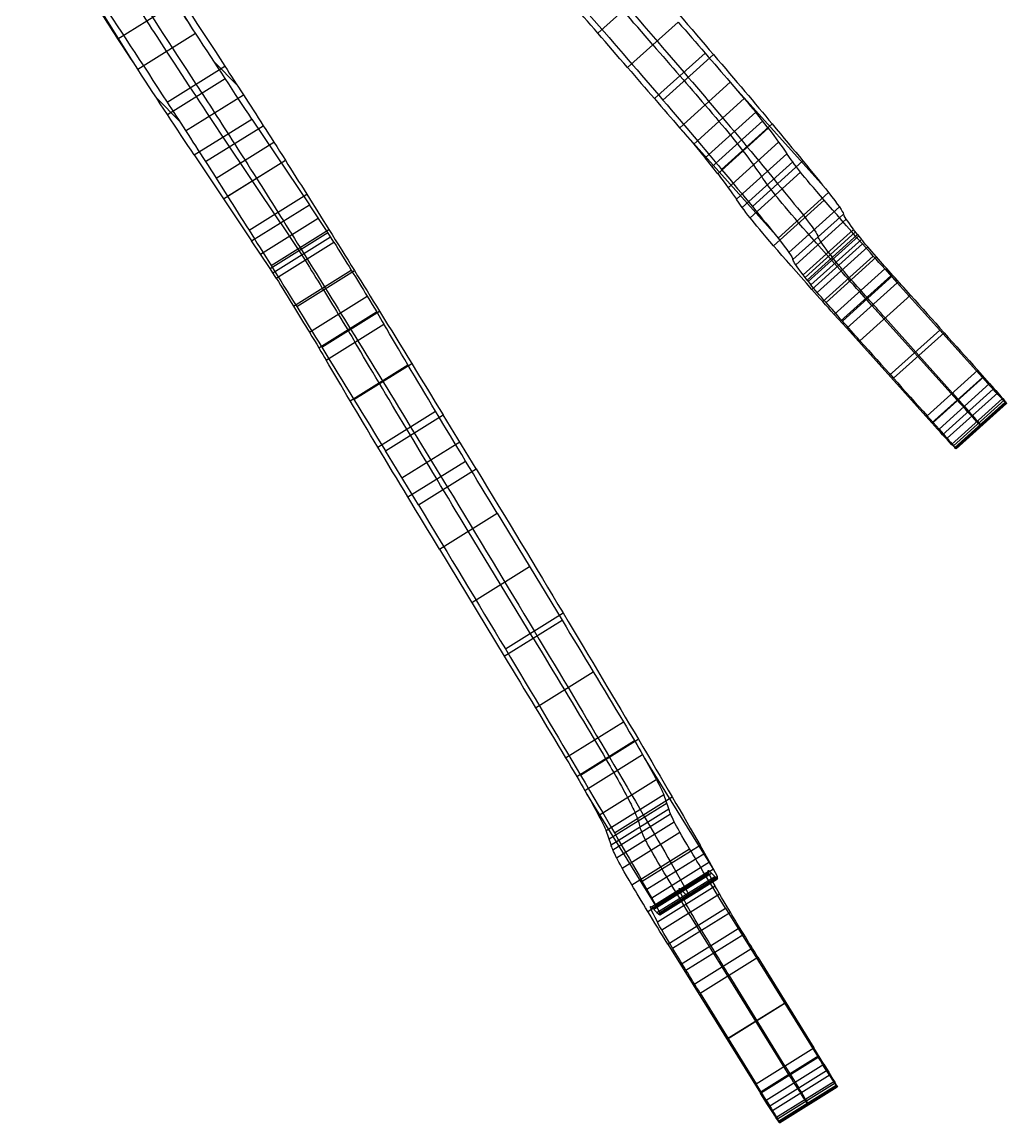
# Model space of a CAD drawing. Extents: x 14 to 133, y -39 to 144.
# Drawn here: x 94.44 to 123.39, y -16.48 to 15.87 of the extents above; entities that cross this region are included whole.
import ezdxf

# ---------------------------------------------------------------- set-up
doc = ezdxf.new("R2010")
doc.units = 0
doc.header["$MEASUREMENT"] = 0
doc.layers.add('LAYER_1', color=255, linetype='CONTINUOUS')

msp = doc.modelspace()

# ---------------------------------------------------------------- linework, layer by layer
at = {"layer": 'LAYER_1', "color": 9}
for p, q in [((99.416, 15.731, 67.837), (96.142, 21.011, 68.358)), ((97.718, 14.674, 67.876), (94.444, 19.954, 68.397)), ((111.37, 15.535, 69.054), (112.855, 16.874, 69.016)), ((97.263, 15.376, 67.065), (98.961, 16.433, 67.027)), ((112.244, 14.528, 67.693), (113.729, 15.866, 67.655)), ((112.244, 14.528, 67.693), (113.729, 15.866, 67.655)), ((97.846, 14.479, 68.133), (99.543, 15.535, 68.094)), ((97.846, 14.479, 68.133), (99.543, 15.535, 68.094)), ((113.035, 13.616, 66.492), (114.52, 14.955, 66.454)), ((113.284, 13.57, 74.659), (114.769, 14.909, 74.621)), ((98.707, 13.515, 79.659), (100.405, 14.571, 79.621)), ((98.707, 13.515, 79.659), (100.405, 14.571, 79.621)), ((100.766, 14.015, 80.286), (100.1, 14.685, 69.309)), ((98.72, 13.146, 70.099), (100.417, 14.203, 70.061)), ((113.774, 12.76, 65.22), (115.259, 14.099, 65.182)), ((113.774, 12.76, 65.22), (115.259, 14.099, 65.182)), ((118.01, 11.034, 64.698), (115.318, 14.031, 65.069)), ((99.069, 12.958, 80.325), (98.403, 13.628, 69.348)), ((99.252, 12.674, 80.634), (100.95, 13.731, 80.596)), ((114.186, 12.278, 64.335), (115.672, 13.616, 64.297)), ((99.505, 11.96, 72.193), (101.203, 13.017, 72.154)), ((99.505, 11.96, 72.193), (101.203, 13.017, 72.154)), ((101.203, 13.017, 72.154), (102.891, 10.493, 77.299)), ((101.203, 13.017, 72.154), (102.891, 10.493, 77.299)), ((114.524, 11.876, 63.38), (116.009, 13.215, 63.343)), ((114.524, 11.876, 63.38), (116.009, 13.215, 63.343)), ((114.729, 11.621, 62.385), (116.214, 12.96, 62.347)), ((116.377, 12.75, 61.334), (116.009, 13.215, 63.343)), ((116.377, 12.75, 61.334), (116.009, 13.215, 63.343)), ((99.839, 11.764, 81.517), (101.536, 12.821, 81.479)), ((99.839, 11.764, 81.517), (101.536, 12.821, 81.479)), ((116.525, 9.695, 64.736), (113.833, 12.692, 65.107)), ((114.892, 11.411, 61.371), (116.377, 12.75, 61.334)), ((114.892, 11.411, 61.371), (116.377, 12.75, 61.334)), ((115.008, 11.534, 70.302), (116.494, 12.873, 70.264)), ((115.008, 11.534, 70.302), (116.494, 12.873, 70.264)), ((100.15, 11.277, 81.882), (101.848, 12.334, 81.843)), ((102.042, 9.965, 77.318), (100.354, 12.488, 72.173)), ((115.198, 10.999, 58.801), (116.683, 12.338, 58.763)), ((115.267, 12.545, 63.361), (115.635, 12.081, 61.353)), ((115.441, 10.657, 56.214), (116.926, 11.995, 56.176)), ((115.441, 10.657, 56.214), (116.926, 11.995, 56.176)), ((99.505, 11.96, 72.193), (101.193, 9.436, 77.337)), ((99.505, 11.96, 72.193), (101.193, 9.436, 77.337)), ((100.362, 10.676, 74.75), (102.06, 11.733, 74.712)), ((100.486, 10.747, 82.152), (102.184, 11.804, 82.113)), ((100.486, 10.747, 82.152), (102.184, 11.804, 82.113)), ((114.892, 11.411, 61.371), (114.524, 11.876, 63.38)), ((114.892, 11.411, 61.371), (114.524, 11.876, 63.38)), ((115.613, 10.416, 54.47), (117.099, 11.755, 54.433)), ((115.912, 10.445, 67.24), (117.397, 11.784, 67.202)), ((115.843, 10.113, 52.743), (117.328, 11.452, 52.705)), ((115.843, 10.113, 52.743), (117.328, 11.452, 52.705)), ((101.117, 9.748, 82.54), (102.814, 10.805, 82.502)), ((116.666, 9.519, 64.085), (118.152, 10.858, 64.047)), ((116.666, 9.519, 64.085), (118.152, 10.858, 64.047)), ((101.193, 9.436, 77.337), (102.891, 10.493, 77.299)), ((101.193, 9.436, 77.337), (102.891, 10.493, 77.299)), ((103.431, 9.678, 78.785), (102.891, 10.493, 77.299)), ((103.431, 9.678, 78.785), (102.891, 10.493, 77.299)), ((116.536, 9.292, 50.923), (118.022, 10.631, 50.885)), ((116.982, 9.095, 61.483), (118.468, 10.434, 61.445)), ((101.452, 9.048, 78.095), (103.149, 10.105, 78.057)), ((117.104, 8.886, 58.839), (118.589, 10.225, 58.801)), ((117.104, 8.886, 58.839), (118.589, 10.225, 58.801)), ((117.186, 8.734, 56.696), (118.671, 10.073, 56.658)), ((101.766, 8.714, 82.773), (103.463, 9.77, 82.735)), ((101.766, 8.714, 82.773), (103.463, 9.77, 82.735)), ((102.042, 9.965, 77.318), (102.582, 9.15, 78.804)), ((117.4, 8.437, 54.578), (118.886, 9.775, 54.541)), ((117.4, 8.437, 54.578), (118.886, 9.775, 54.541)), ((119.002, 9.625, 53.791), (118.886, 9.775, 54.541)), ((119.002, 9.625, 53.791), (118.886, 9.775, 54.541)), ((101.734, 8.622, 78.824), (101.193, 9.436, 77.337)), ((101.734, 8.622, 78.824), (101.193, 9.436, 77.337)), ((101.734, 8.622, 78.824), (103.431, 9.678, 78.785)), ((101.734, 8.622, 78.824), (103.431, 9.678, 78.785)), ((101.815, 8.497, 78.984), (103.513, 9.553, 78.946)), ((101.913, 8.343, 79.107), (103.611, 9.4, 79.068)), ((101.913, 8.343, 79.107), (103.611, 9.4, 79.068)), ((103.611, 9.4, 79.068), (103.431, 9.678, 78.785)), ((103.611, 9.4, 79.068), (103.431, 9.678, 78.785)), ((118.944, 9.7, 54.166), (117.459, 8.361, 54.203)), ((117.517, 8.286, 53.828), (119.002, 9.625, 53.791)), ((117.517, 8.286, 53.828), (119.002, 9.625, 53.791)), ((117.55, 8.24, 53.463), (119.035, 9.579, 53.425)), ((117.629, 8.142, 53.115), (119.114, 9.481, 53.078)), ((117.629, 8.142, 53.115), (119.114, 9.481, 53.078)), ((119.002, 9.625, 53.791), (119.114, 9.481, 53.078)), ((119.002, 9.625, 53.791), (119.114, 9.481, 53.078)), ((102.582, 9.15, 78.804), (102.762, 8.872, 79.087)), ((117.66, 8.01, 49.674), (119.146, 9.349, 49.637)), ((117.66, 8.01, 49.674), (119.146, 9.349, 49.637)), ((117.818, 7.921, 52.702), (119.303, 9.26, 52.665)), ((118.143, 9.106, 54.559), (118.26, 8.956, 53.81)), ((117.98, 7.651, 49.519), (119.465, 8.99, 49.482)), ((118.076, 7.625, 52.384), (119.561, 8.964, 52.346)), ((118.076, 7.625, 52.384), (119.561, 8.964, 52.346)), ((118.371, 8.812, 53.097), (118.26, 8.956, 53.81)), ((101.913, 8.343, 79.107), (101.734, 8.622, 78.824)), ((101.913, 8.343, 79.107), (101.734, 8.622, 78.824)), ((102.421, 7.522, 78.963), (104.119, 8.579, 78.924)), ((102.517, 7.507, 82.762), (104.214, 8.564, 82.723)), ((117.517, 8.286, 53.828), (117.4, 8.437, 54.578)), ((117.517, 8.286, 53.828), (117.4, 8.437, 54.578)), ((118.316, 7.277, 49.475), (119.801, 8.616, 49.438)), ((118.316, 7.277, 49.475), (119.801, 8.616, 49.438)), ((119.985, 8.412, 49.425), (118.5, 7.073, 49.463)), ((118.558, 7.081, 52.046), (120.044, 8.42, 52.008)), ((119.801, 8.616, 49.438), (120.169, 8.208, 49.413)), ((119.801, 8.616, 49.438), (120.169, 8.208, 49.413)), ((117.517, 8.286, 53.828), (117.629, 8.142, 53.115)), ((117.517, 8.286, 53.828), (117.629, 8.142, 53.115)), ((118.683, 6.869, 49.451), (120.169, 8.208, 49.413)), ((118.683, 6.869, 49.451), (120.169, 8.208, 49.413)), ((120.169, 8.208, 49.413), (122.672, 5.426, 49.262)), ((120.169, 8.208, 49.413), (122.672, 5.426, 49.262)), ((102.892, 6.753, 78.588), (104.589, 7.809, 78.549)), ((102.892, 6.753, 78.588), (104.589, 7.809, 78.549)), ((119.426, 7.538, 49.432), (119.059, 7.946, 49.457)), ((119.073, 6.504, 51.831), (120.558, 7.843, 51.793)), ((119.073, 6.504, 51.831), (120.558, 7.843, 51.793)), ((121.93, 4.756, 49.281), (119.426, 7.538, 49.432)), ((103.17, 6.291, 78.217), (104.868, 7.348, 78.178)), ((103.255, 6.313, 82.538), (104.952, 7.37, 82.5)), ((103.255, 6.313, 82.538), (104.952, 7.37, 82.5)), ((118.316, 7.277, 49.475), (118.683, 6.869, 49.451)), ((118.316, 7.277, 49.475), (118.683, 6.869, 49.451)), ((119.815, 7.173, 51.812), (121.793, 4.964, 51.247)), ((103.382, 5.932, 77.712), (105.08, 6.989, 77.673)), ((103.382, 5.932, 77.712), (105.08, 6.989, 77.673)), ((118.683, 6.869, 49.451), (121.187, 4.087, 49.3)), ((118.683, 6.869, 49.451), (121.187, 4.087, 49.3)), ((119.935, 5.478, 49.359), (121.42, 6.817, 49.321)), ((120.062, 5.399, 51.549), (121.547, 6.738, 51.511)), ((104.199, 4.777, 82.036), (105.897, 5.834, 81.998)), ((104.09, 4.735, 76.061), (105.788, 5.792, 76.023)), ((121.05, 4.294, 51.265), (122.535, 5.633, 51.228)), ((121.05, 4.294, 51.265), (122.535, 5.633, 51.228)), ((122.884, 5.243, 51.101), (122.535, 5.633, 51.228)), ((122.884, 5.243, 51.101), (122.535, 5.633, 51.228)), ((121.187, 4.087, 49.3), (122.672, 5.426, 49.262)), ((121.187, 4.087, 49.3), (122.672, 5.426, 49.262)), ((122.71, 5.438, 51.164), (121.224, 4.099, 51.202)), ((121.399, 3.904, 51.138), (122.884, 5.243, 51.101)), ((121.399, 3.904, 51.138), (122.884, 5.243, 51.101)), ((121.504, 3.74, 49.431), (122.989, 5.078, 49.393)), ((121.636, 3.636, 50.96), (123.121, 4.975, 50.922)), ((121.793, 4.964, 51.247), (122.141, 4.574, 51.12)), ((121.767, 3.456, 49.728), (123.252, 4.795, 49.69)), ((121.767, 3.456, 49.728), (123.252, 4.795, 49.69)), ((121.824, 3.419, 50.681), (123.31, 4.758, 50.643)), ((121.824, 3.419, 50.681), (123.31, 4.758, 50.643)), ((121.858, 3.361, 49.946), (123.343, 4.7, 49.908)), ((121.888, 3.342, 50.447), (123.373, 4.681, 50.409)), ((121.899, 3.322, 50.194), (123.384, 4.661, 50.156)), ((121.899, 3.322, 50.194), (123.384, 4.661, 50.156)), ((104.901, 3.378, 74.591), (106.599, 4.435, 74.552)), ((104.901, 3.378, 74.591), (106.599, 4.435, 74.552)), ((105.123, 3.271, 81.417), (106.82, 4.328, 81.378)), ((105.123, 3.271, 81.417), (106.82, 4.328, 81.378)), ((107.792, 2.739, 80.624), (106.82, 4.328, 81.378)), ((107.792, 2.739, 80.624), (106.82, 4.328, 81.378)), ((121.399, 3.904, 51.138), (121.05, 4.294, 51.265)), ((121.399, 3.904, 51.138), (121.05, 4.294, 51.265)), ((105.972, 3.799, 81.398), (106.943, 2.211, 80.643)), ((106.094, 1.683, 80.662), (105.123, 3.271, 81.417)), ((106.094, 1.683, 80.662), (105.123, 3.271, 81.417)), ((105.61, 2.474, 81.048), (107.308, 3.531, 81.01)), ((105.784, 1.912, 73.288), (107.482, 2.968, 73.249)), ((106.094, 1.683, 80.662), (107.792, 2.739, 80.624)), ((106.094, 1.683, 80.662), (107.792, 2.739, 80.624)), ((106.713, 0.377, 72.099), (108.41, 1.434, 72.061)), ((106.713, 0.377, 72.099), (108.41, 1.434, 72.061)), ((108.41, 1.434, 72.061), (110.316, -1.711, 69.816)), ((108.41, 1.434, 72.061), (110.316, -1.711, 69.816)), ((109.468, -2.239, 69.835), (107.561, 0.906, 72.08)), ((106.713, 0.377, 72.099), (108.619, -2.767, 69.854)), ((106.713, 0.377, 72.099), (108.619, -2.767, 69.854)), ((107.663, -1.19, 70.968), (109.36, -0.134, 70.929)), ((108.65, -2.553, 77.109), (110.347, -1.496, 77.071)), ((108.619, -2.767, 69.854), (110.316, -1.711, 69.816)), ((108.619, -2.767, 69.854), (110.316, -1.711, 69.816)), ((109.537, -4.285, 68.708), (111.235, -3.228, 68.669)), ((110.422, -5.751, 67.471), (112.119, -4.694, 67.433)), ((110.422, -5.751, 67.471), (112.119, -4.694, 67.433)), ((110.748, -6.3, 66.804), (112.446, -5.243, 66.765)), ((110.861, -6.263, 72.815), (112.559, -5.206, 72.776)), ((110.861, -6.263, 72.815), (112.559, -5.206, 72.776)), ((110.986, -6.71, 66.012), (112.684, -5.654, 65.973)), ((110.986, -6.71, 66.012), (112.684, -5.654, 65.973)), ((114.784, -9.049, 65.393), (112.738, -5.751, 65.718)), ((111.391, -7.445, 63.696), (113.088, -6.388, 63.657)), ((113.086, -10.106, 65.431), (111.041, -6.808, 65.757)), ((111.611, -7.886, 61.283), (113.308, -6.83, 61.244)), ((111.611, -7.886, 61.283), (113.308, -6.83, 61.244)), ((111.706, -8.13, 58.774), (113.403, -7.074, 58.736)), ((111.856, -7.955, 70.203), (113.553, -6.898, 70.165)), ((113.456, -7.249, 56.22), (113.308, -6.83, 61.244)), ((113.456, -7.249, 56.22), (113.308, -6.83, 61.244)), ((111.758, -8.306, 56.259), (113.456, -7.249, 56.22)), ((111.758, -8.306, 56.259), (113.456, -7.249, 56.22)), ((111.808, -8.45, 54.531), (113.506, -7.393, 54.493)), ((111.916, -8.685, 52.816), (113.614, -7.629, 52.778)), ((111.916, -8.685, 52.816), (113.614, -7.629, 52.778)), ((111.758, -8.306, 56.259), (111.611, -7.886, 61.283)), ((111.758, -8.306, 56.259), (111.611, -7.886, 61.283)), ((112.083, -8.992, 51.782), (113.781, -7.935, 51.743)), ((112.675, -9.374, 67.377), (114.372, -8.317, 67.339)), ((112.675, -9.374, 67.377), (114.372, -8.317, 67.339)), ((114.65, -8.807, 66.109), (114.372, -8.317, 67.339)), ((114.65, -8.807, 66.109), (114.372, -8.317, 67.339)), ((112.369, -9.485, 50.851), (114.067, -8.428, 50.813)), ((112.369, -9.485, 50.851), (114.067, -8.428, 50.813)), ((114.511, -8.562, 66.724), (112.813, -9.619, 66.762)), ((112.952, -9.864, 66.147), (114.65, -8.807, 66.109)), ((112.952, -9.864, 66.147), (114.65, -8.807, 66.109)), ((114.769, -9.023, 65.47), (113.072, -10.08, 65.509)), ((113.524, -8.846, 67.358), (113.801, -9.336, 66.128)), ((114.889, -9.238, 64.832), (114.65, -8.807, 66.109)), ((114.889, -9.238, 64.832), (114.65, -8.807, 66.109)), ((112.952, -9.864, 66.147), (112.675, -9.374, 67.377)), ((112.952, -9.864, 66.147), (112.675, -9.374, 67.377)), ((112.838, -10.265, 50.095), (114.536, -9.209, 50.057)), ((112.932, -10.193, 56.219), (114.629, -9.137, 56.181)), ((112.943, -10.131, 58.435), (114.641, -9.074, 58.396)), ((112.943, -10.131, 58.435), (114.641, -9.074, 58.396)), ((113.014, -10.197, 59.778), (114.712, -9.14, 59.74)), ((113.105, -10.294, 61.119), (114.803, -9.237, 61.081)), ((113.105, -10.294, 61.119), (114.803, -9.237, 61.081)), ((113.157, -10.343, 62.055), (114.855, -9.286, 62.017)), ((113.189, -10.36, 62.994), (114.886, -9.303, 62.955)), ((113.189, -10.36, 62.994), (114.886, -9.303, 62.955)), ((113.191, -10.295, 64.871), (114.889, -9.238, 64.832)), ((113.191, -10.295, 64.871), (114.889, -9.238, 64.832)), ((113.2, -10.344, 63.933), (114.898, -9.287, 63.894)), ((113.801, -9.336, 66.128), (114.04, -9.767, 64.851)), ((114.803, -9.237, 61.081), (114.641, -9.074, 58.396)), ((114.803, -9.237, 61.081), (114.641, -9.074, 58.396)), ((114.803, -9.237, 61.081), (114.886, -9.303, 62.955)), ((114.803, -9.237, 61.081), (114.886, -9.303, 62.955)), ((114.886, -9.303, 62.955), (114.889, -9.238, 64.832)), ((114.886, -9.303, 62.955), (114.889, -9.238, 64.832)), ((113.118, -10.572, 54.043), (114.816, -9.516, 54.005)), ((113.118, -10.572, 54.043), (114.816, -9.516, 54.005)), ((113.792, -9.602, 58.416), (113.954, -9.766, 61.1)), ((113.191, -10.295, 64.871), (112.952, -9.864, 66.147)), ((113.191, -10.295, 64.871), (112.952, -9.864, 66.147)), ((113.246, -10.808, 53.204), (114.943, -9.751, 53.165)), ((114.038, -9.831, 62.975), (113.954, -9.766, 61.1)), ((114.04, -9.767, 64.851), (114.038, -9.831, 62.975)), ((113.105, -10.294, 61.119), (112.943, -10.131, 58.435)), ((113.105, -10.294, 61.119), (112.943, -10.131, 58.435)), ((113.105, -10.294, 61.119), (113.189, -10.36, 62.994)), ((113.105, -10.294, 61.119), (113.189, -10.36, 62.994)), ((113.189, -10.36, 62.994), (113.191, -10.295, 64.871)), ((113.189, -10.36, 62.994), (113.191, -10.295, 64.871)), ((113.426, -11.224, 49.728), (115.124, -10.167, 49.689)), ((113.426, -11.224, 49.728), (115.124, -10.167, 49.689)), ((113.567, -11.346, 52.584), (115.264, -10.289, 52.546)), ((113.567, -11.346, 52.584), (115.264, -10.289, 52.546)), ((115.124, -10.167, 49.689), (115.868, -11.365, 49.627)), ((115.124, -10.167, 49.689), (115.868, -11.365, 49.627)), ((113.798, -11.823, 49.689), (115.496, -10.766, 49.65)), ((113.959, -11.988, 52.237), (115.656, -10.932, 52.199)), ((115.019, -11.893, 49.646), (114.275, -10.696, 49.709)), ((113.426, -11.224, 49.728), (114.17, -12.422, 49.665)), ((113.426, -11.224, 49.728), (114.17, -12.422, 49.665)), ((114.17, -12.422, 49.665), (115.868, -11.365, 49.627)), ((114.17, -12.422, 49.665), (115.868, -11.365, 49.627)), ((114.378, -12.67, 52.019), (116.076, -11.613, 51.981)), ((114.378, -12.67, 52.019), (116.076, -11.613, 51.981)), ((115.868, -11.365, 49.627), (117.844, -14.545, 49.507)), ((115.868, -11.365, 49.627), (117.844, -14.545, 49.507)), ((116.076, -11.613, 51.981), (117.718, -14.27, 51.456)), ((116.076, -11.613, 51.981), (117.718, -14.27, 51.456)), ((116.995, -15.073, 49.526), (115.019, -11.893, 49.646)), ((116.869, -14.799, 51.475), (115.227, -12.141, 52)), ((114.17, -12.422, 49.665), (116.146, -15.601, 49.545)), ((114.17, -12.422, 49.665), (116.146, -15.601, 49.545)), ((114.378, -12.67, 52.019), (116.02, -15.327, 51.494)), ((114.378, -12.67, 52.019), (116.02, -15.327, 51.494)), ((115.158, -14.011, 49.589), (116.855, -12.955, 49.551)), ((115.197, -13.996, 51.743), (116.895, -12.94, 51.705)), ((116.02, -15.327, 51.494), (117.718, -14.27, 51.456)), ((116.02, -15.327, 51.494), (117.718, -14.27, 51.456)), ((116.146, -15.601, 49.545), (117.844, -14.545, 49.507)), ((116.146, -15.601, 49.545), (117.844, -14.545, 49.507)), ((117.865, -14.509, 51.402), (116.168, -15.566, 51.44)), ((118.013, -14.749, 51.348), (117.718, -14.27, 51.456)), ((118.013, -14.749, 51.348), (117.718, -14.27, 51.456)), ((116.315, -15.805, 51.386), (118.013, -14.749, 51.348)), ((116.315, -15.805, 51.386), (118.013, -14.749, 51.348)), ((116.869, -14.799, 51.475), (117.164, -15.277, 51.367)), ((116.396, -15.998, 49.68), (118.094, -14.941, 49.642)), ((116.502, -16.112, 51.21), (118.2, -15.056, 51.172)), ((116.315, -15.805, 51.386), (116.02, -15.327, 51.494)), ((116.315, -15.805, 51.386), (116.02, -15.327, 51.494)), ((116.605, -16.321, 49.981), (118.302, -15.265, 49.942)), ((116.605, -16.321, 49.981), (118.302, -15.265, 49.942)), ((116.651, -16.361, 50.934), (118.348, -15.304, 50.895)), ((116.651, -16.361, 50.934), (118.348, -15.304, 50.895)), ((116.676, -16.429, 50.2), (118.374, -15.372, 50.161)), ((116.701, -16.449, 50.701), (118.398, -15.393, 50.662)), ((116.709, -16.473, 50.448), (118.407, -15.416, 50.409)), ((116.709, -16.473, 50.448), (118.407, -15.416, 50.409))]:
    msp.add_line(p, q, dxfattribs=at)
at = {"layer": 'LAYER_1', "color": 9, "extrusion": (0.848828, 0.528319, -0.019241)}
for centre, radius, start, end in [((-73.737, 50.202, 91.393), 45.447, 28.287, 43.3418), ((-73.737, 50.202, 91.393), 45.447, 28.287, 43.3418), ((-73.736, 50.202, 90.393), 45.446, 28.2869, 43.3419), ((-73.737, 50.202, 89.393), 45.447, 28.287, 43.3418), ((-73.737, 50.202, 89.393), 45.447, 28.287, 43.3418), ((-30.361, 77.862, 91.393), 12.076, 221.4599, 235.8119), ((-30.361, 77.862, 91.393), 12.076, 221.4599, 235.8119), ((-30.361, 77.862, 90.393), 12.076, 221.4599, 235.8119), ((-30.361, 77.862, 89.393), 12.076, 221.4599, 235.8119), ((-30.361, 77.862, 89.393), 12.076, 221.4599, 235.8119), ((-16.812, 89.796, 91.393), 30.132, 211.781, 221.4094), ((-16.812, 89.796, 91.393), 30.132, 211.781, 221.4094), ((-16.811, 89.797, 90.393), 30.134, 211.7813, 221.4092), ((-52.294, 70.471, 91.393), 15.94, 43.2551, 53.305), ((-52.294, 70.471, 91.393), 15.94, 43.2551, 53.305), ((-16.812, 89.796, 89.393), 30.132, 211.781, 221.4094), ((-16.812, 89.796, 89.393), 30.132, 211.781, 221.4094), ((-52.295, 70.471, 90.393), 15.941, 43.2553, 53.3048), ((-52.294, 70.471, 89.393), 15.94, 43.2551, 53.305), ((-52.294, 70.471, 89.393), 15.94, 43.2551, 53.305), ((-45.378, 79.76, 91.393), 4.36, 53.2391, 71.2145), ((-45.378, 79.76, 91.393), 4.36, 53.2391, 71.2145), ((-45.378, 79.76, 90.393), 4.36, 53.2389, 71.2147), ((-45.378, 79.76, 89.393), 4.36, 53.2391, 71.2145), ((-45.378, 79.76, 89.393), 4.36, 53.2391, 71.2145), ((-47.567, 74.954, 91.393), 9.629, 68.0922, 82.9003), ((-47.567, 74.954, 91.393), 9.629, 68.0922, 82.9003), ((-47.567, 74.954, 90.393), 9.629, 68.0921, 82.9004), ((-47.567, 74.954, 89.393), 9.629, 68.0922, 82.9003), ((-47.567, 74.954, 89.393), 9.629, 68.0922, 82.9003), ((-47.011, 75.05, 91.393), 9.48, 86.1649, 103.3614), ((-47.011, 75.05, 91.393), 9.48, 86.1649, 103.3614), ((-46.671, 76.865, 91.393), 3.977, 91.4159, 119.6246), ((-46.671, 76.865, 91.393), 3.977, 91.4159, 119.6246), ((-47.011, 75.051, 90.393), 9.48, 86.1647, 103.3617), ((-46.671, 76.865, 90.393), 3.977, 91.4158, 119.6248), ((-47.011, 75.05, 89.393), 9.48, 86.1649, 103.3614), ((-47.011, 75.05, 89.393), 9.48, 86.1649, 103.3614), ((-46.671, 76.865, 89.393), 3.977, 91.4159, 119.6246), ((-46.671, 76.865, 89.393), 3.977, 91.4159, 119.6246), ((-47.58, 78.211, 91.393), 2.361, 116.5904, 148.4566), ((-47.58, 78.211, 91.393), 2.361, 116.5904, 148.4566), ((-47.58, 78.211, 90.393), 2.361, 116.5898, 148.4573), ((-42.454, 56.548, 91.393), 28.535, 103.6787, 111.1974), ((-42.454, 56.548, 91.393), 28.535, 103.6787, 111.1974), ((-42.451, 56.54, 90.393), 28.544, 103.6799, 111.1963), ((-63.886, 90.074, 91.393), 17.812, 309.471, 323.3678), ((-63.886, 90.074, 91.393), 17.812, 309.471, 323.3678), ((-47.58, 78.211, 89.393), 2.361, 116.5904, 148.4566), ((-47.58, 78.211, 89.393), 2.361, 116.5904, 148.4566), ((-42.454, 56.548, 89.393), 28.535, 103.6787, 111.1974), ((-42.454, 56.548, 89.393), 28.535, 103.6787, 111.1974), ((-63.886, 90.074, 90.393), 17.812, 309.471, 323.3679), ((-63.886, 90.074, 89.393), 17.812, 309.471, 323.3678), ((-63.886, 90.074, 89.393), 17.812, 309.471, 323.3678), ((-73.367, 101.88, 91.393), 32.952, 301.6659, 309.149), ((-73.367, 101.88, 91.393), 32.952, 301.6659, 309.149), ((-73.373, 101.888, 90.393), 32.963, 301.6671, 309.1478), ((-73.367, 101.88, 89.393), 32.952, 301.6659, 309.149), ((-73.367, 101.88, 89.393), 32.952, 301.6659, 309.149), ((-34.886, 49.696, 91.393), 38.202, 121.1266, 139.4159), ((-34.886, 49.696, 91.393), 38.202, 121.1266, 139.4159), ((-34.886, 49.697, 90.393), 38.201, 121.1264, 139.4161), ((-34.886, 49.696, 89.393), 38.202, 121.1266, 139.4159), ((-34.886, 49.696, 89.393), 38.202, 121.1266, 139.4159), ((-38.446, 36.696, 91.393), 40.878, 121.4024, 127.3236), ((-38.446, 36.696, 91.393), 40.878, 121.4024, 127.3236), ((-38.428, 36.671, 90.393), 40.909, 121.4047, 127.3214), ((-38.446, 36.696, 89.393), 40.878, 121.4024, 127.3236), ((-38.446, 36.696, 89.393), 40.878, 121.4024, 127.3236), ((-60.577, 66.026, 91.393), 4.141, 129.8724, 155.4827), ((-60.577, 66.026, 91.393), 4.141, 129.8724, 155.4827), ((-60.577, 66.026, 90.393), 4.141, 129.872, 155.483), ((-42.978, 56.792, 91.393), 27.44, 139.6757, 153.3262), ((-42.978, 56.792, 91.393), 27.44, 139.6757, 153.3262), ((-60.577, 66.026, 89.393), 4.141, 129.8724, 155.4827), ((-60.577, 66.026, 89.393), 4.141, 129.8724, 155.4827), ((-42.978, 56.792, 90.393), 27.439, 139.6757, 153.3263), ((-48.913, 60.858, 91.393), 16.898, 155.9517, 172.6696), ((-48.913, 60.858, 91.393), 16.898, 155.9517, 172.6696), ((-42.978, 56.792, 89.393), 27.44, 139.6757, 153.3262), ((-42.978, 56.792, 89.393), 27.44, 139.6757, 153.3262), ((-48.913, 60.859, 90.393), 16.897, 155.9514, 172.6698), ((-48.913, 60.858, 89.393), 16.898, 155.9517, 172.6696), ((-48.913, 60.858, 89.393), 16.898, 155.9517, 172.6696), ((12.552, 53.73, 90.393), 78.773, 173.23141, 176.90057), ((-93.749, 59.501, 91.393), 27.684, 349.6889, 356.8693), ((-93.749, 59.501, 91.393), 27.684, 349.6889, 356.8693), ((-71.283, 55.578, 91.393), 4.882, 322.1187, 347.7931), ((-71.283, 55.578, 91.393), 4.882, 322.1187, 347.7931), ((-93.76, 59.503, 90.393), 27.695, 349.6902, 356.8679), ((-93.749, 59.501, 89.393), 27.684, 349.6889, 356.8693), ((-93.749, 59.501, 89.393), 27.684, 349.6889, 356.8693), ((-71.283, 55.578, 90.393), 4.882, 322.1183, 347.7935), ((-71.283, 55.578, 89.393), 4.882, 322.1187, 347.7931), ((-71.283, 55.578, 89.393), 4.882, 322.1187, 347.7931), ((-69.867, 54.589, 91.393), 3.158, 277.3062, 320.4996), ((-69.867, 54.589, 91.393), 3.158, 277.3062, 320.4996), ((-69.867, 54.589, 90.393), 3.158, 277.3055, 320.5003), ((-81.344, 59.336, 91.393), 13.089, 344.2088, 3.6376), ((-81.344, 59.336, 91.393), 13.089, 344.2088, 3.6376), ((-69.867, 54.589, 89.393), 3.158, 277.3062, 320.4996), ((-69.867, 54.589, 89.393), 3.158, 277.3062, 320.4996), ((-81.344, 59.336, 90.393), 13.088, 344.2087, 3.6377), ((-70.587, 55.896, 91.393), 1.842, 300.8331, 356.202), ((-70.587, 55.896, 91.393), 1.842, 300.8331, 356.202), ((-81.344, 59.336, 89.393), 13.089, 344.2088, 3.6376), ((-81.344, 59.336, 89.393), 13.089, 344.2088, 3.6376), ((-70.587, 55.896, 90.393), 1.842, 300.8331, 356.202), ((-72.106, 58.665, 91.393), 5, 280.4925, 299.5123), ((-72.106, 58.665, 91.393), 5, 280.4925, 299.5123), ((-70.587, 55.896, 89.393), 1.842, 300.8331, 356.202), ((-70.587, 55.896, 89.393), 1.842, 300.8331, 356.202), ((-72.106, 58.665, 90.393), 5, 280.4924, 299.5124), ((-72.106, 58.665, 89.393), 5, 280.4925, 299.5123), ((-72.106, 58.665, 89.393), 5, 280.4925, 299.5123), ((-74.503, 52.555, 91.393), 1.286, 221.0804, 264.8419), ((-74.503, 52.555, 91.393), 1.286, 221.0804, 264.8419), ((-74.498, 51.874, 91.393), 1.299, 107.1513, 142.6098), ((-74.498, 51.874, 91.393), 1.299, 107.1513, 142.6098), ((-74.503, 52.555, 90.393), 1.286, 221.0804, 264.8419), ((-74.498, 51.874, 90.393), 1.299, 107.151, 142.6101), ((-74.846, 52.227, 91.393), 0.812, 183.4798, 219.4942), ((-74.846, 52.227, 91.393), 0.812, 183.4798, 219.4942), ((-74.846, 52.227, 91.393), 0.812, 147.4647, 183.4791), ((-74.846, 52.227, 91.393), 0.812, 147.4647, 183.4791), ((-74.503, 52.555, 89.393), 1.286, 221.0804, 264.8419), ((-74.503, 52.555, 89.393), 1.286, 221.0804, 264.8419), ((-74.498, 51.874, 89.393), 1.299, 107.1513, 142.6098), ((-74.498, 51.874, 89.393), 1.299, 107.1513, 142.6098), ((-74.846, 52.227, 90.393), 0.812, 183.4794, 219.4945), ((-74.846, 52.227, 90.393), 0.812, 147.4643, 183.4794), ((-74.846, 52.227, 89.393), 0.812, 183.4798, 219.4942), ((-74.846, 52.227, 89.393), 0.812, 183.4798, 219.4942), ((-74.846, 52.227, 89.393), 0.812, 147.4647, 183.4791), ((-74.846, 52.227, 89.393), 0.812, 147.4647, 183.4791)]:
    msp.add_arc(centre, radius, start, end, dxfattribs=at)
at = {"layer": 'LAYER_1', "color": 9, "extrusion": (0.74264, 0.669424, -0.018889)}
for centre, radius, start, end in [((-39.362, 57.247, 93.803), 32.625, 135.0543, 153.0178), ((-39.362, 57.247, 93.803), 32.625, 135.0543, 153.0178), ((-80.782, 86.85, 92.803), 23.933, 313.3226, 322.4503), ((-39.363, 57.247, 92.803), 32.624, 135.0541, 153.018), ((-80.78, 86.849, 91.803), 23.93, 313.3222, 322.4508), ((-80.78, 86.849, 91.803), 23.93, 313.3222, 322.4508), ((-39.362, 57.247, 91.803), 32.625, 135.0543, 153.0178), ((-39.362, 57.247, 91.803), 32.625, 135.0543, 153.0178), ((-45.388, 49.167, 93.803), 27.766, 133.1054, 140.1315), ((-45.388, 49.167, 93.803), 27.766, 133.1054, 140.1315), ((-45.379, 49.16, 92.803), 27.777, 133.1068, 140.1301), ((-45.388, 49.167, 91.803), 27.766, 133.1054, 140.1315), ((-45.388, 49.167, 91.803), 27.766, 133.1054, 140.1315), ((-59.639, 61.234, 93.803), 9.094, 140.9224, 154.6572), ((-59.639, 61.234, 93.803), 9.094, 140.9224, 154.6572), ((-59.639, 61.234, 92.803), 9.094, 140.9223, 154.6573), ((-59.639, 61.234, 91.803), 9.094, 140.9224, 154.6572), ((-59.639, 61.234, 91.803), 9.094, 140.9224, 154.6572), ((2.12, 47.756, 93.803), 72.221, 167.72022, 171.87904), ((2.12, 47.756, 93.803), 72.221, 167.72022, 171.87904), ((-25.844, 50.539, 93.803), 47.715, 153.2054, 161.3086), ((-25.844, 50.539, 93.803), 47.715, 153.2054, 161.3086), ((2.257, 47.732, 92.803), 72.361, 167.72424, 171.87502), ((-25.835, 50.536, 92.803), 47.725, 153.2062, 161.3078), ((-105.118, 63.085, 93.803), 36.106, 346.2235, 351.8373), ((-105.118, 63.085, 93.803), 36.106, 346.2235, 351.8373), ((2.12, 47.756, 91.803), 72.221, 167.72022, 171.87904), ((2.12, 47.756, 91.803), 72.221, 167.72022, 171.87904), ((-25.844, 50.539, 91.803), 47.715, 153.2054, 161.3086), ((-25.844, 50.539, 91.803), 47.715, 153.2054, 161.3086), ((-105.15, 63.091, 92.803), 36.138, 346.226, 351.8348), ((-75.013, 56.188, 93.803), 5.246, 294.6008, 341.0818), ((-75.013, 56.188, 93.803), 5.246, 294.6008, 341.0818), ((-75.013, 56.188, 92.803), 5.246, 294.6008, 341.0818), ((-47.684, 59.754, 93.803), 24.137, 165.4172, 178.0292), ((-47.684, 59.754, 93.803), 24.137, 165.4172, 178.0292), ((-105.118, 63.085, 91.803), 36.106, 346.2235, 351.8373), ((-105.118, 63.085, 91.803), 36.106, 346.2235, 351.8373), ((-75.013, 56.188, 91.803), 5.246, 294.6008, 341.0818), ((-75.013, 56.188, 91.803), 5.246, 294.6008, 341.0818), ((-47.684, 59.754, 92.803), 24.136, 165.4172, 178.0293), ((-95.017, 61.319, 93.803), 23.223, 347.5755, 358.1855), ((-95.017, 61.319, 93.803), 23.223, 347.5755, 358.1855), ((-47.684, 59.754, 91.803), 24.137, 165.4172, 178.0292), ((-47.684, 59.754, 91.803), 24.137, 165.4172, 178.0292), ((-95.018, 61.319, 92.803), 23.223, 347.5756, 358.1855), ((-74.349, 55.705, 93.803), 1.844, 301.2134, 332.7148), ((-74.349, 55.705, 93.803), 1.844, 301.2134, 332.7148), ((-73.756, 53.469, 93.803), 2.251, 268.5623, 294.3194), ((-73.756, 53.469, 93.803), 2.251, 268.5623, 294.3194), ((-95.017, 61.319, 91.803), 23.223, 347.5755, 358.1855), ((-95.017, 61.319, 91.803), 23.223, 347.5755, 358.1855), ((-74.349, 55.705, 92.803), 1.844, 301.2127, 332.7154), ((-75.813, 58.383, 93.803), 4.895, 280.8213, 299.6206), ((-75.813, 58.383, 93.803), 4.895, 280.8213, 299.6206), ((-73.756, 53.469, 92.803), 2.251, 268.562, 294.3198), ((-74.349, 55.705, 91.803), 1.844, 301.2134, 332.7148), ((-74.349, 55.705, 91.803), 1.844, 301.2134, 332.7148), ((-75.813, 58.383, 92.803), 4.895, 280.8211, 299.6207), ((-73.756, 53.469, 91.803), 2.251, 268.5623, 294.3194), ((-73.756, 53.469, 91.803), 2.251, 268.5623, 294.3194), ((360.025, -2233.563, 93.803), 2328.123, 100.766728, 100.841014), ((360.025, -2233.563, 93.803), 2328.123, 100.766728, 100.841014), ((-75.813, 58.383, 91.803), 4.895, 280.8213, 299.6206), ((-75.813, 58.383, 91.803), 4.895, 280.8213, 299.6206), ((360.025, -2233.563, 91.803), 2328.123, 100.766728, 100.841014), ((360.025, -2233.563, 91.803), 2328.123, 100.766728, 100.841014), ((-78, 52.324, 93.803), 1.286, 221.5616, 265.3194), ((-78, 52.324, 93.803), 1.286, 221.5616, 265.3194), ((-77.989, 51.644, 93.803), 1.299, 107.6249, 143.0795), ((-77.989, 51.644, 93.803), 1.299, 107.6249, 143.0795), ((-78, 52.324, 92.803), 1.286, 221.5616, 265.3194), ((-77.989, 51.644, 92.803), 1.299, 107.6246, 143.0798), ((-78.339, 51.993, 93.803), 0.812, 183.9482, 219.9676), ((-78.339, 51.993, 93.803), 0.812, 183.9482, 219.9676), ((-78.339, 51.993, 93.803), 0.812, 147.9281, 183.9475), ((-78.339, 51.993, 93.803), 0.812, 147.9281, 183.9475), ((-78, 52.324, 91.803), 1.286, 221.5616, 265.3194), ((-78, 52.324, 91.803), 1.286, 221.5616, 265.3194), ((-77.989, 51.644, 91.803), 1.299, 107.6249, 143.0795), ((-77.989, 51.644, 91.803), 1.299, 107.6249, 143.0795), ((-78.339, 51.993, 92.803), 0.812, 183.9479, 219.968), ((-78.339, 51.993, 92.803), 0.812, 147.9277, 183.9479), ((-78.339, 51.993, 91.803), 0.812, 183.9482, 219.9676), ((-78.339, 51.993, 91.803), 0.812, 183.9482, 219.9676), ((-78.339, 51.993, 91.803), 0.812, 147.9281, 183.9475), ((-78.339, 51.993, 91.803), 0.812, 147.9281, 183.9475)]:
    msp.add_arc(centre, radius, start, end, dxfattribs=at)

doc.saveas('drawing.dxf')
